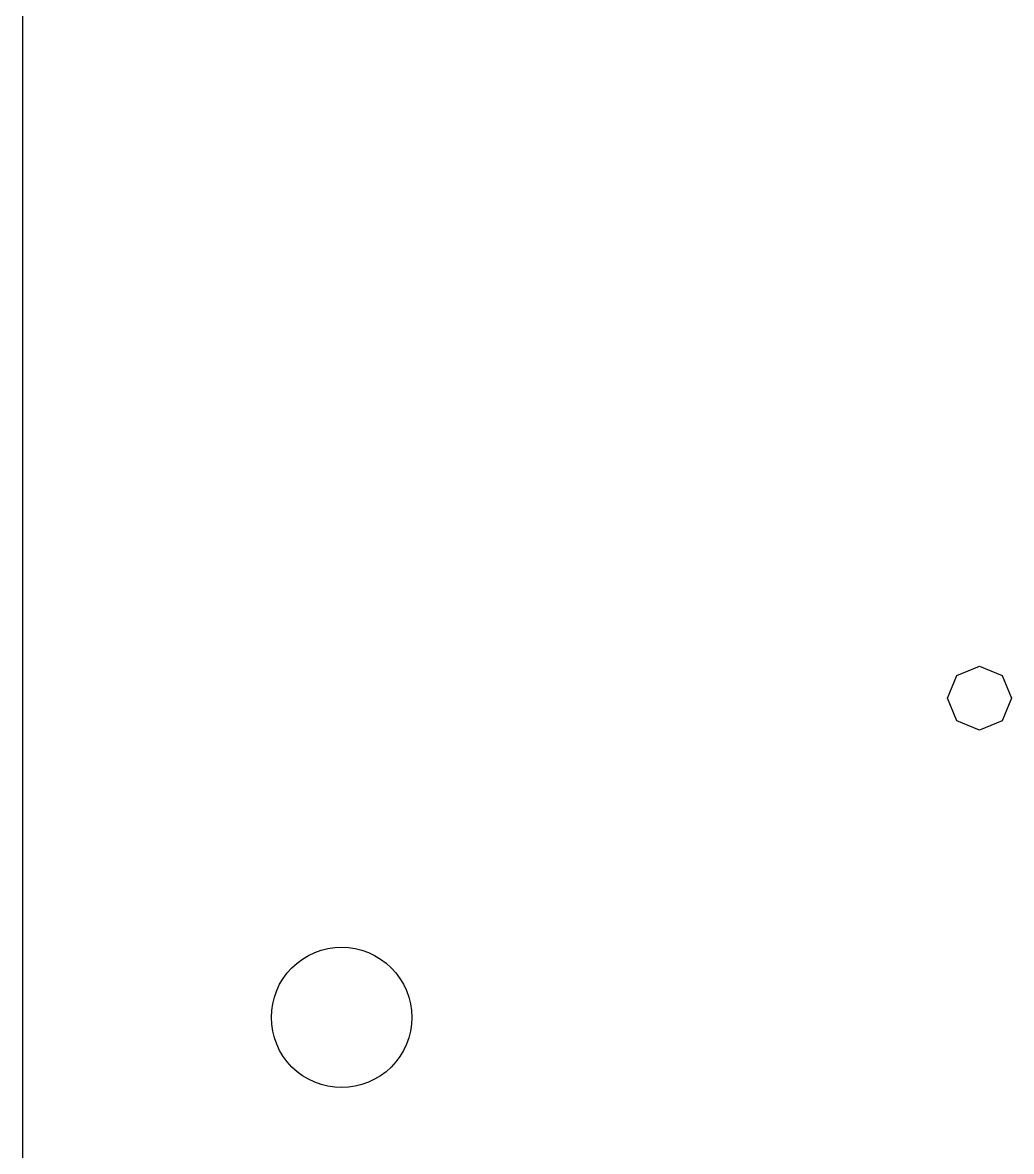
# Model space of a CAD drawing. Header units: metres. Extents: x 0 to 200, y -200 to 0.
# Drawn here: x 0 to 31, y -104.2 to -68.83 of the extents above; entities that cross this region are included whole.
import ezdxf

# ---------------------------------------------------------------- set-up
doc = ezdxf.new("R2010")
doc.units = ezdxf.units.M

msp = doc.modelspace()

# ---------------------------------------------------------------- linework, layer by layer
for p, q in [((0, -15), (0, -185)), ((29.2929, -89.2929), (30, -89)), ((30, -89), (30.7071, -89.2929)), ((29, -90), (29.2929, -89.2929)), ((30.7071, -89.2929), (31, -90)), ((29.2929, -90.7071), (29, -90)), ((31, -90), (30.7071, -90.7071)), ((30, -91), (29.2929, -90.7071)), ((30.7071, -90.7071), (30, -91)), ((8.96292, -98.0598), (9.1581, -97.9675)), ((9.1581, -97.9675), (9.36136, -97.8947)), ((9.36136, -97.8947), (9.5708, -97.8423)), ((9.5708, -97.8423), (9.78435, -97.8106)), ((9.78435, -97.8106), (10, -97.8)), ((10, -97.8), (10.2156, -97.8106)), ((10.2156, -97.8106), (10.4292, -97.8423)), ((10.4292, -97.8423), (10.6386, -97.8947)), ((10.6386, -97.8947), (10.8419, -97.9675)), ((10.8419, -97.9675), (11.0371, -98.0598)), ((8.44435, -98.4444), (8.60432, -98.2994)), ((8.60432, -98.2994), (8.77774, -98.1708)), ((8.77774, -98.1708), (8.96292, -98.0598)), ((11.0371, -98.0598), (11.2222, -98.1708)), ((11.2222, -98.1708), (11.3957, -98.2994)), ((11.3957, -98.2994), (11.5556, -98.4444)), ((8.17076, -98.7777), (8.29936, -98.6043)), ((8.29936, -98.6043), (8.44435, -98.4444)), ((11.5556, -98.4444), (11.7006, -98.6043)), ((11.7006, -98.6043), (11.8292, -98.7777)), ((7.96745, -99.1581), (8.05977, -98.9629)), ((8.05977, -98.9629), (8.17076, -98.7777)), ((11.8292, -98.7777), (11.9402, -98.9629)), ((11.9402, -98.9629), (12.0325, -99.1581)), ((7.84227, -99.5708), (7.89473, -99.3614)), ((7.89473, -99.3614), (7.96745, -99.1581)), ((12.0325, -99.1581), (12.1053, -99.3614)), ((12.1053, -99.3614), (12.1577, -99.5708)), ((7.81059, -99.7843), (7.84227, -99.5708)), ((12.1577, -99.5708), (12.1894, -99.7843)), ((7.79999, -100), (7.81059, -99.7843)), ((7.81059, -100.216), (7.79999, -100)), ((12.1894, -99.7843), (12.2, -100)), ((12.2, -100), (12.1894, -100.216)), ((7.84227, -100.429), (7.81059, -100.216)), ((7.89473, -100.639), (7.84227, -100.429)), ((12.1577, -100.429), (12.1053, -100.639)), ((12.1894, -100.216), (12.1577, -100.429)), ((7.96745, -100.842), (7.89473, -100.639)), ((12.1053, -100.639), (12.0325, -100.842)), ((8.05977, -101.037), (7.96745, -100.842)), ((8.17076, -101.222), (8.05977, -101.037)), ((11.9402, -101.037), (11.8292, -101.222)), ((12.0325, -100.842), (11.9402, -101.037)), ((8.29936, -101.396), (8.17076, -101.222)), ((8.44435, -101.556), (8.29936, -101.396)), ((11.7006, -101.396), (11.5556, -101.556)), ((11.8292, -101.222), (11.7006, -101.396)), ((8.60432, -101.701), (8.44435, -101.556)), ((8.77774, -101.829), (8.60432, -101.701)), ((8.96292, -101.94), (8.77774, -101.829)), ((11.2222, -101.829), (11.0371, -101.94)), ((11.3957, -101.701), (11.2222, -101.829)), ((11.5556, -101.556), (11.3957, -101.701)), ((9.1581, -102.033), (8.96292, -101.94)), ((9.36136, -102.105), (9.1581, -102.033)), ((9.5708, -102.158), (9.36136, -102.105)), ((9.78435, -102.189), (9.5708, -102.158)), ((10, -102.2), (9.78435, -102.189)), ((10.2156, -102.189), (10, -102.2)), ((10.4292, -102.158), (10.2156, -102.189)), ((10.6386, -102.105), (10.4292, -102.158)), ((10.8419, -102.033), (10.6386, -102.105)), ((11.0371, -101.94), (10.8419, -102.033))]:
    msp.add_line(p, q)

doc.saveas('drawing.dxf')
